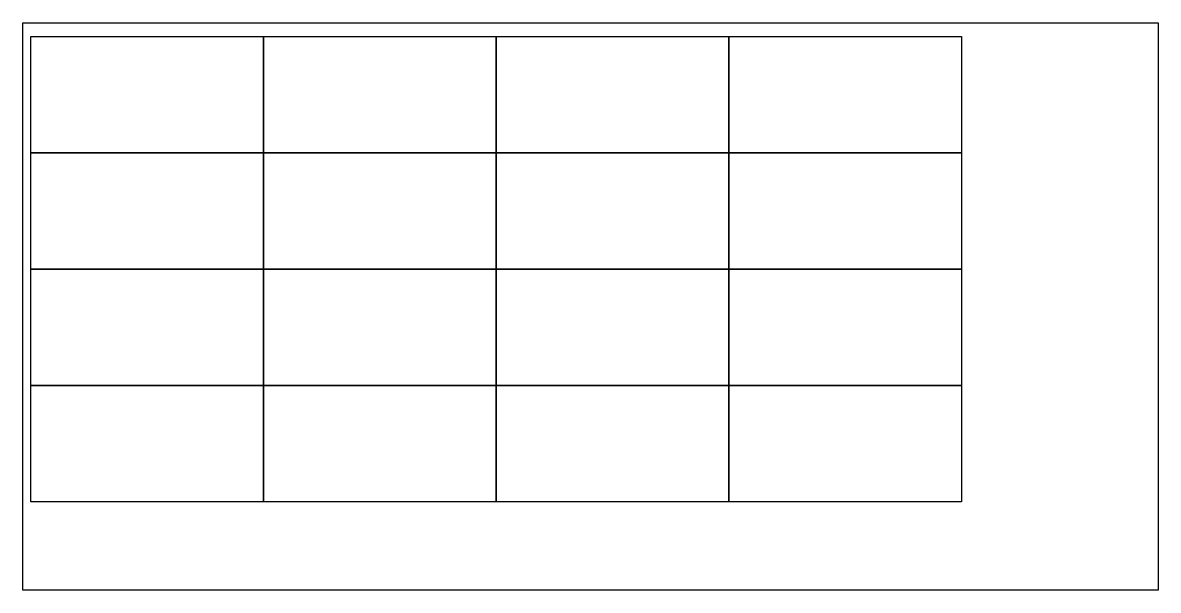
# Model space of a CAD drawing. Header units: millimetres. Extents: x 0 to 2440, y 0 to 1220.
import ezdxf

# ---------------------------------------------------------------- set-up
doc = ezdxf.new("R2010")
doc.units = ezdxf.units.MM
doc.header["$LTSCALE"] = 508
doc.header["$MEASUREMENT"] = 0
doc.layers.add('0_BOARD_18mm_birch ply', color=7, linetype='Continuous')
doc.layers.add('1_9.53mmTool_18mmDeep_Outside', color=35, linetype='Continuous')

msp = doc.modelspace()

# ---------------------------------------------------------------- linework, layer by layer
at = {"layer": '0_BOARD_18mm_birch ply', "flags": 128}
msp.add_lwpolyline([(0, 0), (0, 1220), (2440, 1220), (2440, 0)], close=True, dxfattribs=at)
at = {"layer": '1_9.53mmTool_18mmDeep_Outside'}
for points in [[(517.5, 940.2), (17.5, 940.2), (17.5, 1190.2), (517.5, 1190.2)], [(1017.5, 940.2), (517.5, 940.2), (517.5, 1190.2), (1017.5, 1190.2)], [(1517.5, 940.2), (1017.5, 940.2), (1017.5, 1190.2), (1517.5, 1190.2)], [(2017.5, 940.2), (1517.5, 940.2), (1517.5, 1190.2), (2017.5, 1190.2)], [(517.5, 690.2), (17.5, 690.2), (17.5, 940.2), (517.5, 940.2)], [(1017.5, 690.2), (517.5, 690.2), (517.5, 940.2), (1017.5, 940.2)], [(1517.5, 690.2), (1017.5, 690.2), (1017.5, 940.2), (1517.5, 940.2)], [(2017.5, 690.2), (1517.5, 690.2), (1517.5, 940.2), (2017.5, 940.2)], [(517.5, 440.2), (17.5, 440.2), (17.5, 690.2), (517.5, 690.2)], [(1017.5, 440.2), (517.5, 440.2), (517.5, 690.2), (1017.5, 690.2)], [(1517.5, 440.2), (1017.5, 440.2), (1017.5, 690.2), (1517.5, 690.2)], [(2017.5, 440.2), (1517.5, 440.2), (1517.5, 690.2), (2017.5, 690.2)], [(517.5, 190.2), (17.5, 190.2), (17.5, 440.2), (517.5, 440.2)], [(1017.5, 190.2), (517.5, 190.2), (517.5, 440.2), (1017.5, 440.2)], [(1517.5, 190.2), (1017.5, 190.2), (1017.5, 440.2), (1517.5, 440.2)], [(2017.5, 190.2), (1517.5, 190.2), (1517.5, 440.2), (2017.5, 440.2)]]:
    msp.add_lwpolyline(points, close=True, dxfattribs=at)

doc.saveas('drawing.dxf')
